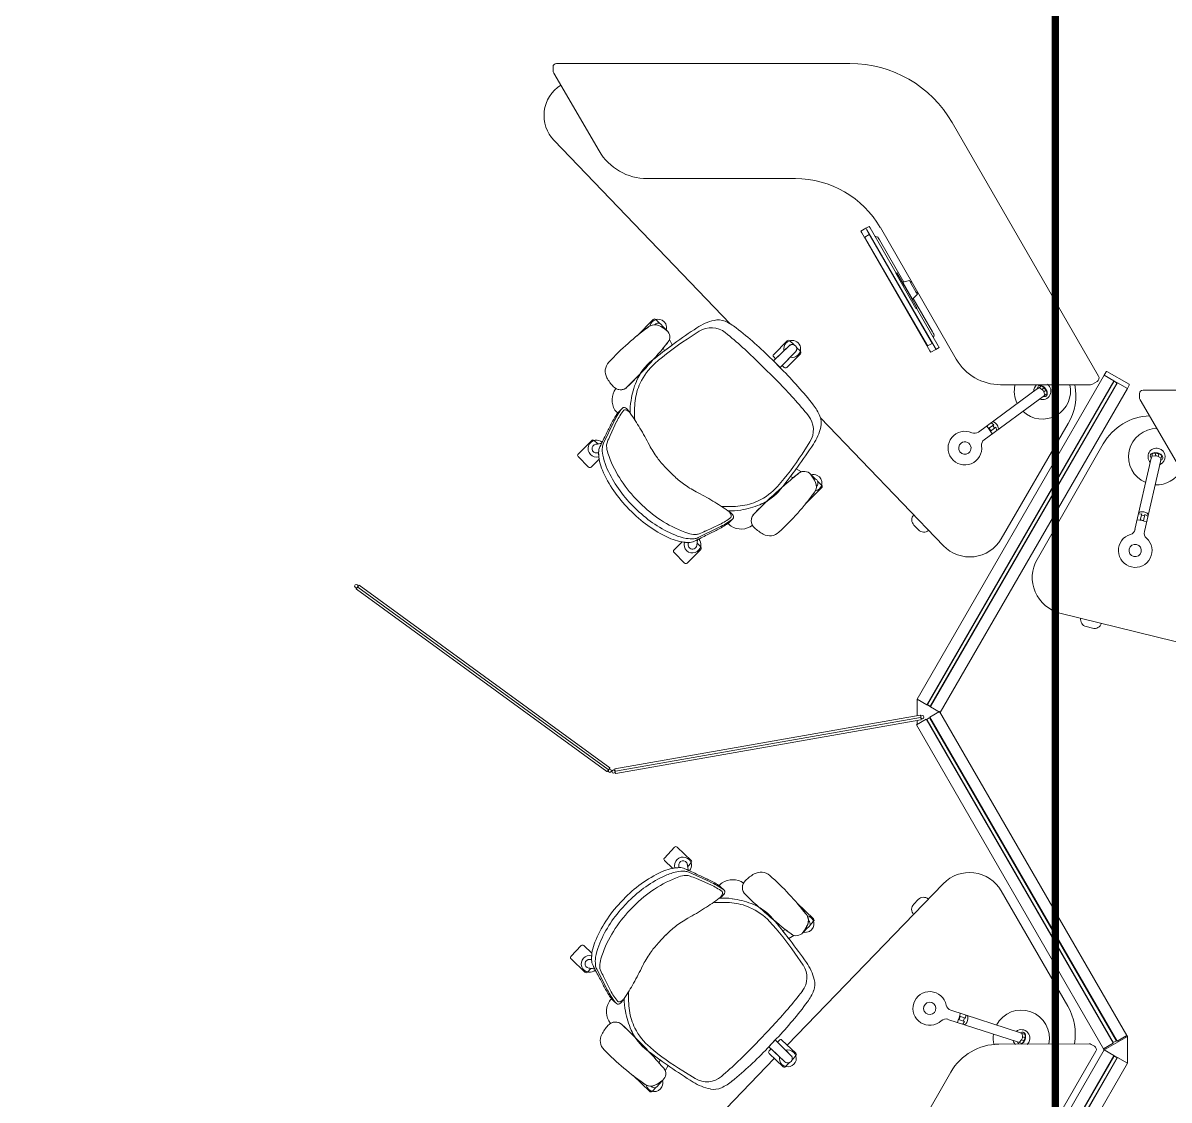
# Model space of a CAD drawing. Header units: millimetres. Extents: x -81374 to 485233, y -39075 to 157313.
# Drawn here: x 26411 to 29678, y -33797 to -30725 of the extents above; entities that cross this region are included whole.
import ezdxf
from ezdxf.enums import TextEntityAlignment as Align

# ---------------------------------------------------------------- set-up
doc = ezdxf.new("R2010")
doc.units = ezdxf.units.MM
doc.layers.add('G-IMPT', color=8, linetype='Continuous', lineweight=5)
doc.layers.add('M-HVAC VRV PIPE', color=152, linetype='Continuous')
doc.styles.get("Standard").update_dxf_attribs({"font": 'arial.ttf'})

# ---------------------------------------------------------------- blocks, each defined once
blk = doc.blocks.new('floor plan 1')
at = {"layer": 'G-IMPT', "color": 8, "ltscale": 500}
for p, q in [((28611.3, -5383.9), (29144.7, -4460)), ((29172.4, -4476), (28639, -5399.9)), ((29172.4, -4476), (28639, -5399.9)), ((28641.6, -5398.1), (29172.2, -4479.2)), ((28641.6, -5398.1), (29172.2, -4479.2)), ((28649.7, -5406), (29183.1, -4482.2)), ((28649.7, -5406), (29183.1, -4482.2)), ((28649.9, -5402.9), (29180.4, -4483.9)), ((29180.4, -4484), (28649.9, -5402.9)), ((29210.7, -4498.1), (28677.3, -5422)), ((28701, -5418.6), (29118.7, -4694.3)), ((29618, -5397), (30249, -4743.8)), ((29325.5, -4992.8), (29114.4, -5358.8)), ((29934.7, -5336.6), (29948.3, -5322.2)), ((29948.3, -5322.2), (29945.8, -5328)), ((29954.8, -5315.4), (29965.8, -5303.8)), ((29973, -5303.6), (30020.6, -5348.8)), ((29878.2, -5361.9), (29843, -5340.4)), ((28611.3, -5460.1), (28611.3, -5383.9)), ((28639, -5399.9), (28611.3, -5383.9)), ((29574.7, -5385.6), (29585.5, -5374.2)), ((29602.9, -5402.5), (29587.5, -5388.3)), ((29587.5, -5388.3), (29633.6, -5430.7)), ((29627.1, -5424.8), (29587.5, -5388.3)), ((29627.1, -5424.8), (29587.5, -5388.3)), ((29592.6, -5374), (29632.5, -5411.8)), ((29920.8, -5377.4), (29928.6, -5362)), ((29946.8, -5385.5), (29943.3, -5393.3)), ((28611.3, -5460.1), (28677.3, -5422)), ((28677.3, -5422), (28611.3, -5460.1)), ((28639, -5399.9), (28649.7, -5406)), ((28639, -5399.9), (28649.7, -5406)), ((28642.2, -5400.3), (28641.6, -5398.1)), ((28642.2, -5400.3), (28641.6, -5398.1)), ((28647.7, -5403.5), (28642.2, -5400.3)), ((28642.2, -5400.3), (28647.7, -5403.5)), ((28649.9, -5402.9), (28647.7, -5403.5)), ((28649.9, -5402.9), (28647.7, -5403.5)), ((28677.3, -5422), (28649.7, -5406)), ((28677.3, -5422), (28679.1, -5425.1)), ((29556.2, -5405.1), (29566.9, -5393.7)), ((29596.2, -5450.1), (29556.3, -5412.3)), ((29570.3, -5406.4), (29585.3, -5421.1)), ((29615.1, -5450.2), (29570.3, -5406.4)), ((29570.3, -5406.4), (29608.8, -5444.1)), ((29608.8, -5444.1), (29570.3, -5406.4)), ((29632.6, -5419), (29627.1, -5424.8)), ((28613.1, -5463.2), (28640.8, -5447.2)), ((28640.8, -5447.2), (29174.2, -6371.1)), ((28640.8, -5447.2), (29174.2, -6371.1)), ((28643.4, -5449), (28644, -5446.8)), ((28643.4, -5449), (28644, -5446.8)), ((29174, -6367.9), (28643.4, -5449)), ((29174, -6367.9), (28643.4, -5449)), ((28644, -5446.8), (28649.5, -5443.7)), ((28644, -5446.8), (28649.5, -5443.7)), ((28649.5, -5443.7), (28651.7, -5444.3)), ((28649.5, -5443.7), (28651.7, -5444.3)), ((28651.4, -5441.1), (28679.1, -5425.1)), ((29184.8, -6365), (28651.4, -5441.1)), ((29184.8, -6365), (28651.4, -5441.1)), ((28651.7, -5444.3), (29182.2, -6363.2)), ((29182.2, -6363.2), (28651.7, -5444.3)), ((28674.9, -5427.5), (28673.1, -5424.4)), ((28679.1, -5425.1), (29212.5, -6349)), ((28714, -5437.8), (28704.7, -5432.5)), ((28977.7, -5438.3), (28720.4, -5439.5)), ((28905.8, -5448.1), (28911.1, -5440.4)), ((28913.3, -5450.6), (28905.8, -5448.1)), ((28911.1, -5440.4), (28924.8, -5444.9)), ((28919.3, -5443.1), (28913.3, -5450.6)), ((28924.8, -5444.7), (29123.1, -5509.1)), ((29136.2, -5895.8), (29580.8, -5435.5)), ((29608.8, -5444.1), (29603.3, -5449.9)), ((29611.2, -5454.3), (29637.4, -5426.6)), ((29633.6, -5430.7), (29615.1, -5450.2)), ((29622.1, -5490.8), (29674.5, -5435.6)), ((28613.1, -5463.2), (28611.3, -5460.1)), ((29146.5, -6387.1), (28613.1, -5463.2)), ((28617.3, -5460.8), (28615.5, -5457.7)), ((28903, -5456.7), (28902.7, -5466.1)), ((28902.7, -5466.1), (28916.5, -5470.6)), ((28910.5, -5459.1), (28903, -5456.7)), ((28910.9, -5468.7), (28910.5, -5459.1)), ((29114.8, -5535.3), (28916.2, -5470.8)), ((29072.3, -5512), (29072.2, -5521.1)), ((29072.3, -5512), (29089.8, -5517.7)), ((29075.1, -5503.2), (29080.5, -5495.5)), ((29092.6, -5508.8), (29075.1, -5503.2)), ((29076, -5513.2), (29078.8, -5504.4)), ((29088.3, -5517.2), (29091.2, -5508.4)), ((28781.1, -5546.7), (28971.1, -5875.6)), ((30078.9, -5564.7), (30067.7, -5554)), ((30067.7, -5554), (30078.9, -5564.7)), ((30084.9, -5591.4), (30104.8, -5631.2)), ((30124.1, -5652.1), (30093.1, -5592.4)), ((30129.8, -5653), (30127.9, -5649.5)), ((30140.4, -5654.2), (30150.3, -5643.7)), ((30157.5, -5643.5), (30197.3, -5681.3)), ((29559.2, -5698.1), (29535.9, -5664)), ((30134.6, -5662.2), (30129.8, -5653)), ((30143.2, -5679.7), (30138.7, -5679.1)), ((30146.4, -5654.9), (30140.4, -5654.2)), ((30161, -5719.5), (30137.7, -5697.4)), ((30197.5, -5688.4), (30168.2, -5719.3)), ((29561.9, -5748.4), (29576.8, -5739.8)), ((29926.7, -5749.6), (29948.8, -5726.3)), ((29948.8, -5726.3), (29926.7, -5749.6)), ((29505.6, -5788.6), (29516.7, -5777)), ((29523.1, -5770.1), (29536.8, -5755.8)), ((29523.1, -5770.1), (29528.9, -5767.4)), ((29593.9, -5761.5), (29586.3, -5765.3)), ((29553.5, -5841), (29505.8, -5795.8)), ((30018.4, -5832), (30035.9, -5813.5)), ((29207.4, -5850.5), (29220.2, -5837.2)), ((30033, -5845.8), (30050.4, -5827.4)), ((30056.6, -5842), (30047.9, -5851.2)), ((29760.9, -5877.2), (29772.2, -5887.9)), ((29772.2, -5887.9), (29760.9, -5877.2)), ((29799.1, -5892.6), (29839.9, -5910.3)), ((29861.8, -5928.5), (29800.6, -5900.7)), ((29854.8, -5955.1), (29864.7, -5944.6)), ((29859.4, -5932.5), (29863, -5934.1)), ((29863, -5934.1), (29872.4, -5938.5)), ((29865.8, -5950.6), (29864.7, -5944.7)), ((29890.3, -5946.1), (29889.5, -5941.7)), ((29907.7, -5939.7), (29931, -5961.8)), ((29894.7, -6000.1), (29854.9, -5962.3)), ((29931.2, -5969), (29901.9, -5999.9)), ((29199.7, -6363.1), (30069.7, -6209.7)), ((29199.7, -6363.1), (30069.7, -6209.7)), ((29200.9, -6369.8), (30070.9, -6216.4)), ((30072.1, -6223.2), (29202.1, -6376.6)), ((30072.1, -6223.2), (29202.1, -6376.6)), ((30070.6, -6210.3), (30071.5, -6215.5)), ((30070.6, -6210.3), (30071.5, -6215.5)), ((30071.8, -6217.1), (30072.7, -6222.3)), ((30071.8, -6217.1), (30072.7, -6222.3)), ((30086.8, -6225.6), (30089.9, -6221.3)), ((30086.8, -6225.6), (30089.9, -6221.3)), ((30801.2, -6746.7), (30087, -6226.6)), ((30801.2, -6746.7), (30087, -6226.6)), ((30090.9, -6220), (30094, -6215.7)), ((30090.9, -6220), (30094, -6215.7)), ((30805.2, -6741.1), (30091, -6221.1)), ((30095, -6215.5), (30809.2, -6735.6)), ((30095, -6215.5), (30809.2, -6735.6)), ((29174.2, -6371.1), (29146.5, -6387.1)), ((29172.3, -6368.1), (29173.6, -6367.3)), ((29173.6, -6367.3), (29172.3, -6368.1)), ((29176.1, -6368.5), (29174, -6367.9)), ((29176.1, -6368.5), (29174, -6367.9)), ((29181.6, -6365.4), (29176.1, -6368.5)), ((29176.1, -6368.5), (29181.6, -6365.4)), ((29182.2, -6363.2), (29181.6, -6365.4)), ((29182.2, -6363.2), (29181.6, -6365.4)), ((29181.9, -6362.6), (29183.1, -6361.9)), ((29183.1, -6361.9), (29181.9, -6362.6)), ((29212.5, -6349), (29184.8, -6365)), ((29200, -6369.2), (29199.1, -6364)), ((29199.1, -6364), (29200, -6369.2)), ((29201.2, -6376), (29200.3, -6370.8)), ((29200.3, -6370.8), (29201.2, -6376)), ((29210.7, -6350), (29210.7, -6361.1)), ((28611.3, -7307.9), (29144.7, -6384)), ((29172.4, -6400), (28639, -7323.8)), ((29172.4, -6400), (28639, -7323.8)), ((28641.6, -7322.1), (29172.2, -6403.1)), ((29172.2, -6403.1), (28641.6, -7322.1)), ((29144.7, -6384), (29172.4, -6400)), ((29172.2, -6403.1), (29174.3, -6402.6)), ((29172.2, -6403.1), (29174.3, -6402.6)), ((29172.4, -6400), (29183, -6406.1)), ((29183, -6406.1), (29172.4, -6400)), ((29174.3, -6402.6), (29179.8, -6405.7)), ((29179.8, -6405.7), (29174.3, -6402.6)), ((29210.7, -6375.1), (29210.7, -6422.1)), ((28649.6, -7330), (29183, -6406.1)), ((28649.6, -7330), (29183, -6406.1)), ((29180.4, -6407.9), (28649.9, -7326.8)), ((29180.4, -6407.9), (28649.9, -7326.8)), ((29210.7, -6422.1), (28677.3, -7346)), ((29179.8, -6405.7), (29180.4, -6407.9)), ((29179.8, -6405.7), (29180.4, -6407.9)), ((29183, -6406.1), (29210.7, -6422.1)), ((28803.5, -6667.6), (28083.5, -6490)), ((28728.5, -6628.7), (28710.5, -6624.3)), ((30805.4, -6742.2), (30802.2, -6746.5)), ((30802.2, -6746.5), (30805.4, -6742.2)), ((30809.4, -6736.6), (30806.3, -6740.9)), ((30806.3, -6740.9), (30809.4, -6736.6)), ((28679.9, -7150), (28868.8, -6820.5)), ((29827.6, -6849), (29866.3, -6810.2)), ((29873.5, -6810.2), (29903.6, -6840.3)), ((29135.8, -6859.4), (29486.5, -7224.5)), ((29837.8, -6866.4), (29827.6, -6856.2)), ((29838.7, -6860.4), (29837.8, -6866.4)), ((29903.6, -6847.5), (29880.9, -6870.3)), ((28779.8, -7207.6), (28970.6, -6879.3)), ((29835.3, -6882.7), (29774.8, -6912.1)), ((29836.3, -6877), (29832.8, -6878.7)), ((29845.6, -6872.4), (29836.3, -6877)), ((29863.4, -6864.3), (29862.7, -6868.7)), ((28516.3, -7103.1), (28562.7, -6899.8)), ((28589.6, -6905.7), (28543.1, -7109.3)), ((29206.9, -6904.9), (29219.7, -6918.3)), ((29746.8, -6925.5), (29735.8, -6936.5)), ((29735.8, -6936.5), (29746.8, -6925.5)), ((29773.6, -6920.2), (29813.8, -6901.4)), ((28561.1, -6948.1), (28552.9, -6943.4)), ((28565.2, -6930.1), (28561.1, -6948.1)), ((28571, -6946.4), (28561.9, -6944.3)), ((28573.9, -6933.7), (28564.8, -6931.6)), ((28570.2, -6950.1), (28574.3, -6932.2)), ((28570.2, -6950.1), (28579.2, -6949.4)), ((30023.3, -6955.1), (30032.3, -6964.1)), ((29482.9, -7024.6), (29529.4, -6978.2)), ((30012.3, -6993), (29994.4, -6975.1)), ((30026.5, -6978.8), (30008.6, -6960.9)), ((28445.4, -7053.7), (28575.1, -7275.9)), ((29494.2, -7043.1), (29482.9, -7031.8)), ((29514.9, -7063.8), (29500.9, -7049.8)), ((29500.9, -7049.8), (29506.7, -7052.4)), ((29564.2, -7053), (29571.9, -7056.6)), ((29555.3, -7078.7), (29540.2, -7070.5)), ((29927.6, -7082.5), (29904.9, -7059.8)), ((29904.9, -7059.8), (29927.6, -7082.5)), ((30117.1, -7106.5), (30139.9, -7083.8)), ((30147, -7083.8), (30177.1, -7113.8)), ((28513.3, -7117.1), (28516.5, -7103)), ((28521.5, -7121.7), (28513.3, -7117.1)), ((28515.2, -7108.7), (28523.2, -7114)), ((28523.2, -7114), (28521.5, -7121.7)), ((28532, -7116), (28530.3, -7123.7)), ((28541.5, -7114.7), (28532, -7116)), ((28539.6, -7123.1), (28542.8, -7109)), ((29538.8, -7120.9), (29516.4, -7155.6)), ((30177.1, -7121), (30138.4, -7159.8)), ((28530.3, -7123.7), (28539.6, -7123.1)), ((30104.7, -7152.1), (30075.3, -7212.6)), ((30108.6, -7154.6), (30110.4, -7151)), ((30110.4, -7151), (30115, -7141.7)), ((30123.1, -7124), (30118.7, -7124.7)), ((30131.2, -7159.8), (30120.9, -7149.6)), ((30127, -7148.7), (30121, -7149.6)), ((28851.3, -7285.2), (29019.2, -7161.7)), ((29035.7, -7183.6), (28867.5, -7307.4)), ((28986.5, -7197.1), (28983.3, -7188.2)), ((29001.3, -7186.2), (28986.5, -7197.1)), ((29005.6, -7194.6), (29000.1, -7187.1)), ((30067.2, -7213.8), (30086, -7173.5)), ((28995.1, -7202.3), (28989.6, -7194.8)), ((28992, -7204.6), (29006.8, -7193.7)), ((28992, -7204.6), (28999.3, -7210)), ((30050.9, -7251.6), (30061.8, -7240.6)), ((30061.8, -7240.6), (30050.9, -7251.6)), ((28576.8, -7282.3), (28576.8, -7293.1)), ((28839.8, -7293.8), (28851.5, -7285.2)), ((28566.6, -7303.2), (27730.5, -7303.1)), ((28605.9, -7317.3), (28611.3, -7307.9)), ((28639, -7323.8), (28611.3, -7307.9)), ((28716.8, -7318.5), (28972.6, -7318.5)), ((28843, -7302.6), (28839.8, -7293.8)), ((28849.3, -7298), (28843, -7302.6)), ((28846.7, -7288.7), (28849.3, -7298)), ((28854.7, -7305.2), (28848.3, -7309.9)), ((28848.3, -7309.9), (28855.8, -7315.6)), ((28862.7, -7310.5), (28854.7, -7305.2)), ((28855.8, -7315.6), (28867.5, -7307)), ((28669.4, -7356.1), (28606.5, -7319.8)), ((28649.6, -7330), (28639, -7323.8)), ((28639, -7323.8), (28649.6, -7330)), ((28642.2, -7324.2), (28641.6, -7322.1)), ((28642.2, -7324.2), (28641.6, -7322.1)), ((28647.7, -7327.4), (28642.2, -7324.2)), ((28647.7, -7327.4), (28642.2, -7324.2)), ((28649.9, -7326.8), (28647.7, -7327.4)), ((28649.9, -7326.8), (28647.7, -7327.4)), ((28677.3, -7346), (28649.6, -7330)), ((28677.3, -7346), (28671.9, -7355.4)), ((28677.6, -7345.4), (28677.3, -7346)), ((29110.8, -8066.2), (28693.4, -7343.2)), ((28697.6, -7327.6), (28710.4, -7320.2)), ((29661, -7380.3), (29607.1, -7326.4)), ((29543.4, -7406.7), (29582.2, -7367.9)), ((29557.5, -7412.2), (29601.2, -7367.2)), ((29595.1, -7373.5), (29557.5, -7412.2)), ((29595.1, -7373.5), (29557.5, -7412.2)), ((29589.4, -7367.9), (29595.1, -7373.5)), ((29624.1, -7390.2), (29597.2, -7363.3)), ((29601.2, -7367.2), (29620.1, -7386.2)), ((29099, -7391.6), (29315.5, -7766.5)), ((29171.4, -7411), (29157, -7419.3)), ((29368.5, -7751.8), (29174.1, -7415.3)), ((29554.5, -7424.9), (29543.4, -7413.9)), ((29572.2, -7397.1), (29557.5, -7412.2)), ((29620.1, -7386.2), (29575.2, -7429.8)), ((29575.2, -7429.8), (29613.9, -7392.3)), ((29613.9, -7392.3), (29575.2, -7429.8)), ((29575.2, -7429.8), (29590.3, -7415.2)), ((29619.5, -7405.1), (29580.7, -7443.9)), ((29613.9, -7392.3), (29619.5, -7397.9)), ((29930.8, -7415.5), (29934.4, -7423.2)), ((29157, -7419.3), (29148, -7424.5)), ((29148, -7424.5), (29157, -7419.3)), ((29212.7, -7537.1), (29150.3, -7429)), ((29159.3, -7423.8), (29353.6, -7760.4)), ((29167.6, -7438.2), (29168, -7436.4)), ((29180.7, -7429.1), (29168, -7436.4)), ((29168.1, -7436.4), (29180.6, -7429.1)), ((29169.5, -7439.4), (29344.9, -7743.2)), ((29344.4, -7742.3), (29170.4, -7440.9)), ((29357.4, -7734.8), (29183.4, -7433.4)), ((29183.4, -7433.4), (29357.4, -7734.8)), ((29573.5, -7443.9), (29562.4, -7432.9)), ((29866.5, -7448.6), (29831.8, -7471)), ((29916.9, -7447.2), (29908.6, -7432)), ((29162.2, -7460.2), (29164, -7452.7)), ((29221.8, -7564.5), (29166.8, -7469.1)), ((29937.6, -7486.5), (29923.6, -7472.5)), ((29937.6, -7486.5), (29935, -7480.7)), ((30009.2, -7458), (29962.7, -7504.5)), ((29743.7, -7492.1), (30245.6, -8014.4)), ((29955.6, -7504.5), (29944.2, -7493.1)), ((29211.2, -7537.9), (29213.9, -7536.3)), ((29229.6, -7569.8), (29211.2, -7537.9)), ((29213.9, -7536.3), (29271.6, -7636.2)), ((29210, -7576.5), (29223.5, -7562.8)), ((29213.9, -7583.3), (29210, -7576.5)), ((29223.5, -7562.8), (29228.1, -7570.7)), ((29228.1, -7570.7), (29229.6, -7569.8)), ((29228.1, -7570.7), (29246.3, -7602.3)), ((29229.6, -7569.8), (29247.9, -7601.4)), ((29213.9, -7583.3), (29228.4, -7608.3)), ((29232.6, -7615.7), (29228.4, -7608.3)), ((29251.2, -7610.8), (29232.6, -7615.7)), ((29247.9, -7601.4), (29246.3, -7602.3)), ((29246.3, -7602.3), (29251.2, -7610.8)), ((29268.9, -7637.8), (29247.9, -7601.4)), ((29318.1, -7731.2), (29248.9, -7611.4)), ((29271.6, -7636.2), (29268.9, -7637.8)), ((29344.6, -7765.6), (29270.3, -7636.9)), ((29323.6, -7739.7), (29330.9, -7741.8)), ((29347.1, -7746.6), (29359.8, -7739.2)), ((29359.7, -7739.3), (29347.1, -7746.5)), ((29345.3, -7746), (29347.1, -7746.6)), ((29347.4, -7769.8), (29356.4, -7764.7)), ((29356.4, -7764.7), (29347.4, -7769.8)), ((29356.4, -7764.7), (29370.8, -7756.4)), ((29557.4, -7906.2), (29980, -7906.3)), ((30117.1, -7985), (30246.7, -8207.3)), ((30248.5, -8213.7), (30248.5, -8224.4)), ((30238.3, -8234.6), (29402.2, -8234.5))]:
    blk.add_line(p, q, dxfattribs=at)
for centre in [(30076.2, -6215.5), (30086.6, -6217.9), (29195.6, -6370.8), (30809.6, -6744.3)]:
    blk.add_circle(centre, 4.57, dxfattribs=at)
for centre, radius, start, end in [((30901.2, -15868.2), 12777.8, 49.90697, 259.60318), ((29826.8, -5441.9), 140.5, 114.4833, 129.4725), ((29789.6, -5360.2), 50.8, 78.1965, 114.4833), ((29769, -5458.8), 151.5, 58.0469, 78.1965), ((30001.8, -5412.8), 101.6, 115.4963, 131.3434), ((29959.7, -5327.3), 24.1, 154.496, 198.063), ((30001.8, -5412.8), 101.6, 115.4963, 130.5629), ((30001.8, -5412.8), 101.6, 115.4963, 129.7687), ((29959.7, -5327.3), 24.1, 13.5699, 154.496), ((29959.9, -5326.7), 12.5, 114.3813, 158.6107), ((29959.9, -5326.7), 12.5, 114.3813, 158.6107), ((29959.9, -5326.7), 12.5, 41.7425, 114.3813), ((29970.1, -5346.4), 27.9, 62.2343, 115.4963), ((29970.1, -5346.4), 27.9, 55.2568, 115.4963), ((29970.1, -5346.4), 27.9, 55.2568, 115.4963), ((29969.5, -5307.3), 5.08, 46.496, 136.496), ((29521.2, -5993.5), 815.5, 52.2379, 55.2568), ((29521.2, -5993.5), 815.5, 44.4946, 55.2568), ((30447, -6195), 1116.2, 129.4725, 136.496), ((30562.8, -6278.6), 1224.6, 130.4215, 136.496), ((29809.9, -5394.6), 63.5, 58.6248, 130.4215), ((28928.1, -6806.9), 1740.3, 52.8207, 58.0469), ((29951.4, -5354), 24.1, 130.5629, 220.3927), ((28976.9, -5279.5), 158.8, 270.2881, 330.025), ((29579.3, -5397.7), 24.1, 46.496, 226.496), ((29578.9, -5397.3), 12.5, 46.496, 226.496), ((29578.9, -5397.3), 12.5, 46.496, 226.496), ((29578.9, -5397.3), 12.5, 46.496, 109.7833), ((29578.8, -5397.7), 12.8, 47.3437, 108.9356), ((29589.1, -5377.7), 5.08, 46.496, 136.496), ((29579.3, -5397.7), 24.1, 348.6023, 46.496), ((29477.9, -6018.3), 768.8, 49.9956, 58.6248), ((28928.1, -6806.9), 1740.3, 54.3157, 55.2246), ((29951.4, -5354), 24.1, 199.4951, 220.3927), ((31054.6, -4415.3), 1472.6, 220.3927, 221.2108), ((31054.6, -4415.3), 1472.6, 220.3927, 227.0945), ((28709.8, -5423.7), 10.2, 150.025, 240.025), ((29559.8, -5408.6), 5.08, 136.496, 226.496), ((29579.3, -5397.7), 24.1, 226.496, 284.3896), ((29578.9, -5397.3), 12.5, 163.2087, 226.496), ((29579.2, -5397.2), 12.8, 164.0564, 225.6483), ((29629, -5415.5), 5.08, 316.496, 46.496), ((29891, -5537.4), 147, 23.5932, 52.8207), ((30075.8, -5448.7), 38.1, 332.6508, 44.4946), ((28720.4, -5426.8), 12.7, 240.025, 270.2881), ((28918.6, -5467.3), 158.8, 169.8004, 210.0148), ((28913.6, -5455.4), 80.1, 168.1259, 332.0682), ((28913.6, -5455.4), 24.4, 131.8377, 307.5062), ((28913.6, -5455.4), 9.73, 134.4036, 189.5963), ((28923.2, -5458.5), 12.7, 141.2527, 182.7473), ((28913.6, -5455.4), 24.4, 16.0116, 48.2751), ((28913.6, -5455.4), 80.1, 351.8086, 13.782), ((30420.8, -6222.6), 1116.2, 136.496, 143.5194), ((29599.7, -5446.4), 5.08, 226.496, 316.496), ((29863.1, -5559.3), 169.6, 26.4229, 49.9956), ((31054.6, -4415.3), 1472.6, 225.0868, 227.0945), ((29891, -5537.4), 147, 23.5932, 32.5901), ((29867.2, -5557.3), 165.1, 8.1129, 26.4229), ((29791.6, -5580.8), 255.5, 10.936, 23.5932), ((29791.6, -5580.8), 255.5, 10.936, 23.5932), ((29993.8, -5406.3), 130.3, 318.9596, 332.6508), ((29246.8, -5563.7), 163.6, 157.2821, 166.7179), ((29128.9, -5491), 19.1, 252, 312.9552), ((29174.6, -5540.1), 48, 191.5027, 132.9552), ((30510.3, -6333.9), 1224.6, 136.496, 142.5705), ((30071.1, -5473.5), 27.9, 227.0945, 318.9596), ((30071.1, -5473.5), 27.9, 227.0945, 300.155), ((30041.8, -5531.1), 54.7, 329.4625, 37.6389), ((29108.9, -5553.4), 19.1, 11.5027, 72), ((29174.6, -5540.2), 17.6, 72, 252), ((29174.6, -5540.2), 17.6, 252, 72), ((29736.9, -5575.9), 296.7, 357.6766, 8.1129), ((29876.6, -5564.4), 168.9, 358.4984, 10.936), ((29876.6, -5564.4), 168.9, 358.4984, 10.936), ((30065.1, -5565.8), 13.7, 104.0034, 131.2339), ((30065.1, -5565.8), 13.7, 104.0034, 131.2339), ((30063.3, -5558.6), 6.35, 46.496, 104.0034), ((30063.3, -5558.6), 6.35, 46.496, 104.0034), ((29636.3, -5642.6), 140.5, 143.5194, 158.5087), ((30704.6, -6000.6), 788, 146.7754, 150.4701), ((30704.6, -6000.6), 788, 146.7754, 150.4701), ((30087.3, -5591.1), 47.4, 131.2339, 151.9107), ((30087.3, -5591.1), 47.4, 131.2339, 151.9107), ((30071.1, -5587.9), 31.9, 128.7264, 143.3317), ((29935.2, -5668.8), 168.6, 27.3402, 40.1408), ((29869, -5708.6), 252.4, 27.3954, 36.7625), ((30061.4, -5583.2), 25.4, 39.2283, 46.496), ((30061.4, -5583.2), 25.4, 36.0671, 46.496), ((30067.2, -5546.1), 25.2, 303.5294, 329.4625), ((29868.8, -5723.5), 263.8, 28.3485, 36.0671), ((29552.8, -5609.7), 50.8, 158.5087, 194.7955), ((29588.3, -5628.2), 63.5, 142.5705, 214.3672), ((30704.6, -6000.6), 788, 150.4701, 154.4881), ((30704.6, -6000.6), 788, 150.4701, 154.4881), ((29650.2, -5584), 151.5, 194.7955, 214.945), ((29734.3, -5815.8), 413.9, 23.7899, 26.496), ((30087.4, -5660.2), 28, 0.5973, 23.7899), ((30094.8, -5667.3), 33, 6.9384, 27.3954), ((30144.2, -5667.2), 24.1, 82.496, 132.5253), ((30144.2, -5667.2), 24.1, 255.9545, 82.496), ((30154, -5647.2), 5.08, 46.496, 136.496), ((30952.6, -4673.9), 1740.3, 214.945, 220.1712), ((29781.6, -5560.1), 234.7, 324.0639, 334.4881), ((29781.6, -5560.1), 234.7, 324.0639, 334.4881), ((29780.1, -5577.5), 348, 317.2984, 342.6349), ((30045.8, -5660.6), 69.6, 342.6349, 0.5973), ((30045.1, -5673.3), 83, 351.1736, 6.9384), ((30010, -5680.7), 128.8, 337.9151, 1.0768), ((30145.4, -5552.6), 101.6, 261.1421, 264.9926), ((30145.4, -5552.6), 101.6, 261.1421, 264.9926), ((30102.6, -5679), 36.1, 359.9092, 27.6869), ((30102.6, -5679), 36.1, 1.0768, 27.6869), ((30116.7, -5880.8), 227.8, 82.496, 84.9926), ((30116.7, -5880.8), 227.8, 82.496, 84.9926), ((30010, -5680.7), 128.8, 352.5868, 0.7487), ((30010, -5680.7), 128.8, 355.614, 0.7487), ((30172.9, -5453.8), 227.8, 261.3677, 262.496), ((30172.9, -5453.8), 227.8, 261.3664, 262.496), ((30172.9, -5453.8), 227.8, 261.3677, 262.496), ((30116.7, -5880.8), 227.8, 82.496, 84.0342), ((30144.8, -5667.3), 12.5, 262.496, 82.496), ((30144.8, -5667.3), 12.5, 262.496, 82.496), ((30144.8, -5667.3), 12.5, 262.496, 82.496), ((30144.8, -5667.3), 12.5, 262.496, 82.496), ((30193.8, -5684.9), 5.08, 316.496, 46.496), ((30193.8, -5264.1), 768.8, 214.3672, 222.9963), ((29787.8, -5573.5), 221.9, 316.496, 325.9334), ((29787.8, -5573.5), 221.9, 316.496, 325.9334), ((29974.9, -5662.4), 154, 338.5651, 351.1736), ((29555.1, -5771.6), 24.1, 52.5992, 142.4291), ((29555.1, -5771.6), 24.1, 52.5992, 73.4969), ((30952.6, -4673.9), 1740.3, 217.7673, 218.6763), ((29765.8, -5596.8), 221.9, 307.0586, 316.496), ((29765.8, -5596.8), 221.9, 307.0586, 316.496), ((29793.2, -5591.1), 349.3, 317.4365, 338.5651), ((29794.7, -5593.4), 361.1, 316.496, 337.9151), ((30164.5, -5715.8), 5.08, 226.496, 316.496), ((29528.8, -5781.2), 24.1, 118.496, 259.422), ((29528.3, -5781.5), 12.5, 158.6107, 231.2494), ((29528.3, -5781.5), 12.5, 114.3813, 158.6107), ((29528.3, -5781.5), 12.5, 114.3813, 158.6107), ((29528.8, -5781.2), 24.1, 74.9289, 118.496), ((29548.4, -5790.6), 27.9, 157.4957, 210.7577), ((29548.4, -5790.6), 27.9, 157.4957, 217.7352), ((29548.4, -5790.6), 27.9, 157.4957, 217.7352), ((29616.5, -5818.8), 101.6, 141.6486, 157.4957), ((29616.5, -5818.8), 101.6, 142.4291, 157.4957), ((29616.5, -5818.8), 101.6, 143.2232, 157.4957), ((28675.3, -6922.3), 1472.6, 51.7812, 52.5992), ((28675.3, -6922.3), 1472.6, 45.8975, 52.5992), ((29752, -5591.3), 234.7, 298.5039, 308.9281), ((29752, -5591.3), 234.7, 298.5039, 308.9281), ((29204.9, -5822.4), 21.4, 315.9899, 41.7021), ((29509.3, -5792.1), 5.08, 136.496, 226.496), ((30171.2, -5308.6), 815.5, 217.7352, 220.7541), ((30171.2, -5308.6), 815.5, 217.7352, 228.4974), ((29735, -5701.7), 147, 220.1712, 249.3987), ((29755.5, -5672.7), 169.6, 222.9963, 246.569), ((30240.1, -6490.1), 788, 118.5039, 122.5219), ((30240.1, -6490.1), 788, 118.5039, 122.5219), ((29735, -5701.7), 147, 240.4019, 249.3987), ((28675.3, -6922.3), 1472.6, 45.8975, 47.9052), ((29773.2, -5600.1), 255.5, 249.3987, 262.056), ((29773.2, -5600.1), 255.5, 249.3987, 262.056), ((29753.7, -5676.9), 165.1, 246.569, 264.8791), ((29765.5, -5545.8), 296.7, 264.8791, 275.3154), ((30240.1, -6490.1), 788, 122.5219, 126.2165), ((30240.1, -6490.1), 788, 122.5219, 126.2165), ((29769.3, -5588.9), 348, 290.3571, 315.6935), ((29783.6, -5601.2), 349.3, 294.4268, 315.5555), ((29061.3, -5823.5), 104.1, 210.0148, 315.9899), ((29192, -5835.7), 21.4, 230.2777, 315.9899), ((29680.7, -5884.8), 27.9, 332.8369, 45.8975), ((29680.7, -5884.8), 27.9, 314.0324, 45.8975), ((29761.3, -5685.9), 168.9, 262.056, 274.4935), ((29761.3, -5685.9), 168.9, 262.056, 274.4935), ((29765.3, -5872.6), 6.35, 168.9886, 226.496), ((29765.3, -5872.6), 6.35, 168.9886, 226.496), ((29772.5, -5874), 13.7, 141.758, 168.9886), ((29772.5, -5874), 13.7, 141.758, 168.9886), ((29799, -5894.9), 47.4, 121.0813, 141.758), ((29799, -5894.9), 47.4, 121.0813, 141.758), ((29904.9, -5670.8), 252.4, 236.2294, 245.5966), ((29868.6, -5739), 168.6, 232.8511, 245.6517), ((29794.9, -5878.9), 31.9, 129.6603, 144.2655), ((29786, -5602.6), 361.1, 295.0768, 316.496), ((29609.5, -5811.2), 130.3, 300.3412, 314.0324), ((29736.6, -5852.6), 54.7, 235.3531, 303.5294), ((29752.9, -5877.2), 25.2, 303.5294, 329.4625), ((29789.7, -5869.5), 25.4, 226.496, 233.7637), ((29789.7, -5869.5), 25.4, 226.496, 236.9248), ((29919.7, -5669.8), 263.8, 236.9248, 244.6435), ((30004.9, -5530.7), 413.9, 246.496, 249.202), ((29656.1, -5890.8), 38.1, 228.4974, 300.3412), ((29877.9, -5947.8), 24.1, 140.4667, 190.496), ((29877.9, -5947.8), 24.1, 190.496, 17.0374), ((29867.9, -5891.4), 28, 249.202, 272.3947), ((29875.4, -5898.4), 33, 245.5966, 266.0536), ((29763.6, -5955), 101.6, 7.9994, 11.8499), ((29763.6, -5955), 101.6, 7.9994, 11.8499), ((30089.8, -5909.2), 227.8, 187.9994, 190.496), ((30089.8, -5909.2), 227.8, 187.9994, 190.496), ((30089.8, -5909.2), 227.8, 188.9577, 190.496), ((29878, -5948.4), 12.5, 190.496, 10.496), ((29878, -5948.4), 12.5, 190.496, 10.496), ((29878, -5948.4), 12.5, 190.496, 10.496), ((29878, -5948.4), 12.5, 190.496, 10.496), ((29866.2, -5849.9), 69.6, 272.3947, 290.3571), ((29887.5, -5905.6), 36.1, 245.3051, 273.0827), ((29887.5, -5905.6), 36.1, 245.3051, 271.9151), ((29878.9, -5848.5), 83, 266.0536, 281.8184), ((29884.4, -5813), 128.8, 271.9151, 295.0768), ((29884.4, -5813), 128.8, 272.2433, 280.4052), ((29884.4, -5813), 128.8, 272.2433, 277.3779), ((29666.3, -5987.6), 227.8, 10.496, 11.6242), ((29666.3, -5987.6), 227.8, 10.496, 11.6256), ((29666.3, -5987.6), 227.8, 10.496, 11.6242), ((29864.3, -5779), 154, 281.8184, 294.4268), ((29858.4, -5958.6), 5.08, 136.496, 226.496), ((29927.5, -5965.5), 5.08, 316.496, 46.496), ((29898.2, -5996.4), 5.08, 226.496, 316.496), ((30069.9, -6210.4), 0.755, 10, 100), ((30069.9, -6210.4), 0.755, 10, 100), ((30070.8, -6215.6), 0.79, 280, 10), ((30070.8, -6215.6), 0.79, 280, 10), ((30071, -6217.2), 0.79, 10, 100), ((30071, -6217.2), 0.79, 10, 100), ((30072, -6222.4), 0.762, 280, 10), ((30072, -6222.4), 0.762, 280, 10), ((30087.4, -6226), 0.755, 143.94, 233.94), ((30087.4, -6226), 0.755, 143.94, 233.94), ((30090.6, -6221.7), 0.79, 53.94, 143.94), ((30090.6, -6221.7), 0.79, 53.94, 143.94), ((30091.5, -6220.4), 0.79, 143.94, 233.94), ((30091.5, -6220.4), 0.79, 143.94, 233.94), ((30094.6, -6216.1), 0.762, 53.94, 143.94), ((30094.6, -6216.1), 0.762, 53.94, 143.94), ((29199.8, -6363.8), 0.762, 100, 190), ((29199.8, -6363.8), 0.762, 100, 190), ((29200.8, -6369), 0.802, 190, 280), ((29200.8, -6369), 0.802, 190, 280), ((29201.1, -6370.6), 0.802, 100, 190), ((29201.1, -6370.6), 0.802, 100, 190), ((29201.9, -6375.8), 0.762, 190, 280), ((29201.9, -6375.8), 0.762, 190, 280), ((28705.4, -6645), 21.4, 76.1407, 161.853), ((28723.4, -6649.5), 21.4, 350.4285, 76.1407), ((28778.5, -6768.7), 104.1, 330.1657, 76.1407), ((30801.6, -6746), 0.762, 233.94, 323.94), ((30801.6, -6746), 0.762, 233.94, 323.94), ((30805.7, -6740.4), 0.802, 233.94, 323.94), ((30805.7, -6740.4), 0.802, 233.94, 323.94), ((30804.7, -6741.7), 0.802, 323.94, 53.94), ((30804.7, -6741.7), 0.802, 323.94, 53.94), ((30808.8, -6736.2), 0.762, 323.94, 53.94), ((30808.8, -6736.2), 0.762, 323.94, 53.94), ((28588.9, -6845.7), 48, 286.6536, 228.1061), ((28589, -6845.7), 17.6, 347.1509, 167.1509), ((29060.7, -6931.6), 104.1, 43.8593, 149.8343), ((29869.9, -6813.8), 5.08, 45, 135), ((28589, -6845.7), 17.6, 167.1509, 347.1509), ((29831.2, -6852.6), 5.08, 135, 225), ((29850.9, -6862.9), 24.1, 171, 221.0293), ((29850.9, -6862.9), 24.1, 344.4586, 171), ((30063.7, -6896), 227.8, 171, 173.4966), ((30063.7, -6896), 227.8, 171, 173.4966), ((30063.7, -6896), 227.8, 171, 172.5383), ((29851, -6862.3), 12.5, 351, 171), ((29851, -6862.3), 12.5, 351, 171), ((29851, -6862.3), 12.5, 351, 171), ((29851, -6862.3), 12.5, 351, 171), ((29900, -6843.9), 5.08, 315, 45), ((28544.1, -6895.6), 19.1, 347.1509, 48.1061), ((28608.1, -6909.9), 19.1, 106.6536, 167.1509), ((29630.7, -6925.7), 38.1, 61.1548, 132.9986), ((29586.2, -7006.5), 130.3, 47.4636, 61.1548), ((29988.8, -7276.6), 413.9, 112.2939, 115), ((29842.4, -6919.5), 28, 89.1013, 112.2939), ((29849.7, -6912.3), 33, 95.4424, 115.8994), ((29736.4, -6858.7), 101.6, 349.6461, 353.4966), ((29736.4, -6858.7), 101.6, 349.6461, 353.4966), ((29841.7, -6961.1), 69.6, 71.1389, 89.1013), ((29861.6, -6904.9), 36.1, 88.4132, 116.1909), ((29861.6, -6904.9), 36.1, 89.5808, 116.1909), ((29854.5, -6962.2), 83, 79.6776, 95.4424), ((29860.9, -6997.5), 128.8, 66.4192, 89.5808), ((29638.4, -6828.7), 227.8, 349.8718, 351), ((29638.4, -6828.7), 227.8, 349.8704, 351), ((29638.4, -6828.7), 227.8, 349.8718, 351), ((29860.9, -6997.5), 128.8, 84.1181, 89.2527), ((29860.9, -6997.5), 128.8, 81.0908, 89.2527), ((29841.7, -7032), 154, 67.0691, 79.6776), ((29765.6, -7211.9), 349.3, 45.9405, 67.0691), ((29768, -7210.4), 361.1, 45, 66.4192), ((29191.5, -6919.7), 21.4, 43.8593, 129.5715), ((29204.3, -6933.1), 21.4, 318.1471, 43.8593), ((30160.8, -7494.2), 815.5, 132.9986, 143.7608), ((29655.4, -6931), 27.9, 315.5985, 47.4636), ((29655.4, -6931), 27.9, 315.5985, 28.659), ((29712.2, -6961.8), 54.7, 57.9665, 126.1429), ((29885.1, -7139.1), 252.4, 115.8994, 125.2665), ((29727.8, -6936.8), 25.2, 32.0335, 57.9665), ((29847, -7071.9), 168.6, 115.8443, 128.6449), ((29764.7, -6943.5), 25.4, 124.5711, 135), ((29764.7, -6943.5), 25.4, 127.7323, 135), ((29900, -7139.8), 263.8, 116.8525, 124.5711), ((29751.7, -7224.6), 348, 45.8024, 71.1389), ((28605.9, -6771.7), 163.6, 252.433, 261.8688), ((28623.2, -5920.2), 1472.6, 308.8967, 315.5985), ((28623.2, -5920.2), 1472.6, 313.5908, 315.5985), ((29741.1, -7127.7), 168.9, 87.0024, 99.44), ((29741.1, -7127.7), 168.9, 87.0024, 99.44), ((29740.3, -6941), 6.35, 135, 192.5074), ((29740.3, -6941), 6.35, 135, 192.5074), ((29747.4, -6939.4), 13.7, 192.5074, 219.738), ((29747.4, -6939.4), 13.7, 192.5074, 219.738), ((29773.4, -6917.8), 47.4, 219.738, 240.4147), ((29773.4, -6917.8), 47.4, 219.738, 240.4147), ((29769.7, -6934), 31.9, 217.2305, 231.8357), ((30198.8, -6311.4), 788, 235.2794, 238.9741), ((30198.8, -6311.4), 788, 235.2794, 238.9741), ((30160.8, -7494.2), 815.5, 140.7419, 143.7608), ((29714.5, -7112.6), 147, 112.0972, 141.3247), ((29735.7, -7141.1), 169.6, 114.9269, 138.4996), ((29714.5, -7112.6), 147, 112.0972, 121.0941), ((29755.3, -7213.2), 255.5, 99.44, 112.0972), ((29755.3, -7213.2), 255.5, 99.44, 112.0972), ((29733.8, -7137), 165.1, 96.6169, 114.9269), ((29749, -7267.7), 296.7, 86.1806, 96.6169), ((30198.8, -6311.4), 788, 238.9741, 242.9921), ((30198.8, -6311.4), 788, 238.9741, 242.9921), ((29775.5, -7221.7), 349.3, 22.9309, 44.0595), ((29777, -7219.4), 361.1, 23.5808, 45), ((29486.5, -7028.2), 5.08, 135, 225), ((29506.3, -7038.5), 24.1, 102.0739, 243), ((29525.6, -7028.7), 27.9, 143.7608, 204.0003), ((29525.6, -7028.7), 27.9, 143.7608, 204.0003), ((29525.6, -7028.7), 27.9, 150.7383, 204.0003), ((30958.5, -8108.3), 1740.3, 141.3247, 146.551), ((29734.4, -7222.6), 234.7, 52.5679, 62.9921), ((29734.4, -7222.6), 234.7, 52.5679, 62.9921), ((29762.8, -7235.6), 348, 18.8611, 44.1976), ((28528, -7113.3), 80.1, 86.9595, 151.5536), ((28528, -7113.3), 80.1, 269.0097, 67.2191), ((29505.7, -7038.3), 12.5, 130.2465, 202.8853), ((29505.7, -7038.3), 12.5, 202.8853, 247.1147), ((29505.7, -7038.3), 12.5, 202.8853, 247.1147), ((29592.9, -6998.7), 101.6, 204.0003, 218.2727), ((29592.9, -6998.7), 101.6, 204.0003, 219.8474), ((29592.9, -6998.7), 101.6, 204.0003, 219.0669), ((30184.5, -7538.1), 768.8, 138.4996, 147.1288), ((28623.2, -5920.2), 1472.6, 308.8967, 309.7148), ((30958.5, -8108.3), 1740.3, 142.8197, 143.7287), ((29748, -7216.7), 221.9, 45, 54.4374), ((29748, -7216.7), 221.9, 45, 54.4374), ((29074.5, -7137.8), 48, 245.8335, 187.286), ((29506.3, -7038.5), 24.1, 243, 286.567), ((29532.8, -7047.5), 24.1, 219.0669, 308.8967), ((29532.8, -7047.5), 24.1, 287.9991, 308.8967), ((29770.6, -7239.4), 221.9, 35.5626, 45), ((29770.6, -7239.4), 221.9, 35.5626, 45), ((29955.3, -7145.6), 154, 10.3224, 22.9309), ((29989.9, -7126.4), 128.8, 0.4192, 23.5808), ((30143.5, -7087.3), 5.08, 45, 135), ((28528, -7113.3), 24.4, 111.1625, 42.6571), ((28528, -7113.3), 9.73, 229.5545, 284.7472), ((28530.3, -7103.4), 12.7, 236.4036, 277.8982), ((29074.5, -7137.9), 17.6, 306.3308, 126.3308), ((29764.8, -7253), 234.7, 27.0079, 37.4321), ((29764.8, -7253), 234.7, 27.0079, 37.4321), ((30025.2, -7132.9), 83, 354.5576, 10.3224), ((29989.9, -7126.4), 128.8, 0.7473, 8.9092), ((30124.4, -7136.4), 24.1, 279, 105.5414), ((29989.9, -7126.4), 128.8, 0.7473, 5.8819), ((30173.5, -7117.4), 5.08, 315, 45), ((28542.2, -7071), 158.8, 272.031, 330.1657), ((29007.9, -7146.3), 19.1, 306.3308, 7.286), ((29074.5, -7137.9), 17.6, 126.3308, 306.3308), ((29632.7, -7232.6), 151.5, 146.551, 166.7005), ((29569.7, -7190), 63.5, 147.1288, 218.9255), ((30676, -6788.6), 788, 207.0079, 211.0259), ((30676, -6788.6), 788, 207.0079, 211.0259), ((29710.8, -6998.6), 413.9, 335, 337.706), ((30026.3, -7145.6), 69.6, 0.8987, 18.8611), ((30067.8, -7145), 28, 337.706, 0.8987), ((30075, -7137.7), 33, 334.1006, 354.5576), ((30124.4, -7136.4), 24.1, 228.9707, 279), ((30128.7, -7251), 101.6, 96.5034, 100.3539), ((30128.7, -7251), 101.6, 96.5034, 100.3539), ((30082.5, -7125.8), 36.1, 333.8091, 1.5868), ((30082.5, -7125.8), 36.1, 333.8091, 0.4192), ((30091.3, -6923.7), 227.8, 276.5034, 279), ((30091.3, -6923.7), 227.8, 276.5034, 279), ((30158.7, -7349), 227.8, 99, 100.1296), ((30158.7, -7349), 227.8, 99, 100.1282), ((30158.7, -7349), 227.8, 99, 100.1282), ((30091.3, -6923.7), 227.8, 277.4617, 279), ((30125, -7136.4), 12.5, 279, 99), ((30125, -7136.4), 12.5, 279, 99), ((30125, -7136.4), 12.5, 279, 99), ((30125, -7136.4), 12.5, 279, 99), ((29135.7, -7092.9), 163.6, 211.6129, 221.0488), ((29047, -7199), 19.1, 65.8335, 126.3308), ((30134.8, -7156.2), 5.08, 225, 315), ((28917, -7287.4), 158.8, 149.8343, 191.3564), ((28853.5, -7300.5), 80.1, 46.1394, 193.0025), ((29534.8, -7209.4), 50.8, 166.7005, 202.9873), ((30676, -6788.6), 788, 211.0259, 214.7205), ((30676, -6788.6), 788, 211.0259, 214.7205), ((29719.6, -7238.4), 296.7, 353.3831, 3.8194), ((29915.4, -7140.3), 168.6, 321.3551, 334.1557), ((29848.3, -7102.3), 252.4, 324.7335, 334.1006), ((29847.6, -7087.4), 263.8, 325.4289, 333.1475), ((29617.3, -7174.4), 140.5, 202.9873, 217.9765), ((30473, -6460.5), 1224.6, 218.9255, 225), ((29859.6, -7246.2), 168.9, 350.56, 2.9976), ((29859.6, -7246.2), 168.9, 350.56, 2.9976), ((30069.5, -7214), 47.4, 209.5853, 230.262), ((30069.5, -7214), 47.4, 209.5853, 230.262), ((30053.4, -7217.7), 31.9, 218.1643, 232.7695), ((30048, -7239.9), 13.7, 230.262, 257.4926), ((30048, -7239.9), 13.7, 230.262, 257.4926), ((30046.4, -7247.1), 6.35, 257.4926, 315), ((30046.4, -7247.1), 6.35, 257.4926, 315), ((30043.9, -7222.7), 25.4, 315, 325.4289), ((30043.9, -7222.7), 25.4, 315, 322.2677), ((30050.6, -7259.6), 25.2, 32.0335, 57.9665), ((30025.6, -7275.2), 54.7, 323.8571, 32.0335), ((28564.1, -7282.3), 12.7, 359.9949, 30.2581), ((28853.5, -7300.5), 24.4, 70.3425, 233.8696), ((28853.5, -7300.5), 80.1, 346.9217, 26.3991), ((30386.4, -6574), 1116.2, 217.9765, 225), ((29850.4, -7253.5), 165.1, 335.0731, 353.3831), ((29774.2, -7232), 255.5, 337.9027, 350.56), ((29774.2, -7232), 255.5, 337.9027, 350.56), ((28566.6, -7293.1), 10.2, 269.9949, 359.9949), ((28607.4, -7318.2), 1.78, 150, 240), ((28716.8, -7331.2), 12.7, 89.9949, 119.9949), ((28853.5, -7300.5), 9.73, 188.7345, 243.9272), ((28861.6, -7294.5), 12.7, 195.5835, 237.0781), ((28853.5, -7300.5), 24.4, 313.2546, 1.8371), ((28972.6, -7464.6), 146.1, 29.9949, 89.9949), ((31067.2, -8364.2), 1472.6, 134.4015, 141.1033), ((31067.2, -8364.2), 1472.6, 134.4015, 136.4092), ((30056.4, -7332), 27.9, 61.341, 134.4015), ((30056.4, -7332), 27.9, 42.5364, 134.4015), ((29980.9, -7401.2), 130.3, 28.8452, 42.5364), ((28703.3, -7337.5), 11.4, 119.9949, 209.9949), ((29846.3, -7251.6), 169.6, 311.5004, 335.0731), ((29874.7, -7272.9), 147, 308.6753, 337.9027), ((29874.7, -7272.9), 147, 328.9059, 337.9027), ((30061.7, -7356.7), 38.1, 317.0014, 28.8452), ((28670.3, -7354.5), 1.78, 240, 330), ((29585.8, -7371.4), 5.08, 45, 135), ((30526.9, -6514.4), 1224.6, 225, 231.0745), ((29449.2, -6802.9), 768.8, 302.8712, 311.5004), ((29493.2, -6826.6), 815.5, 306.2392, 317.0014), ((29547, -7410.3), 5.08, 135, 225), ((29566.8, -7420.6), 24.1, 135, 315), ((29566.8, -7420.6), 24.1, 77.1064, 135), ((29566.4, -7421), 12.5, 135, 315), ((29566.4, -7421), 12.5, 135, 315), ((29566.4, -7421), 12.5, 135, 198.2873), ((29566.7, -7421.1), 12.8, 135.8477, 197.4396), ((29566.8, -7420.6), 24.1, 315, 12.8936), ((29615.9, -7401.5), 5.08, 315, 45), ((30413.4, -6600.9), 1116.2, 225, 232.0235), ((28879, -6028.9), 1740.3, 303.449, 308.6753), ((28879, -6028.9), 1740.3, 306.2713, 307.1803), ((29566.4, -7421), 12.5, 251.7127, 315), ((29566.3, -7420.7), 12.8, 252.5604, 314.1523), ((29577.1, -7440.3), 5.08, 225, 315), ((29939.9, -7454.6), 24.1, 141.1033, 230.9331), ((29939.9, -7454.6), 24.1, 141.1033, 162.0009), ((31067.2, -8364.2), 1472.6, 140.2852, 141.1033), ((29813, -7370), 140.5, 232.0235, 247.0127), ((29797.4, -7417.7), 63.5, 231.0745, 302.8712), ((29754.8, -7354.6), 151.5, 283.2995, 303.449), ((29988.7, -7394.5), 101.6, 230.1526, 245.9997), ((29988.7, -7394.5), 101.6, 230.9331, 245.9997), ((29948.8, -7481.1), 24.1, 163.433, 207), ((29988.7, -7394.5), 101.6, 231.7273, 245.9997), ((29493.2, -6826.6), 815.5, 306.2392, 309.2581), ((29778, -7452.6), 50.8, 247.0127, 283.2995), ((29948.8, -7481.1), 24.1, 207, 347.9261), ((29949.1, -7481.6), 12.5, 202.8853, 247.1147), ((29949.1, -7481.6), 12.5, 202.8853, 247.1147), ((29949.1, -7481.6), 12.5, 247.1147, 319.7534), ((29958.7, -7461.8), 27.9, 245.9997, 306.2392), ((29958.7, -7461.8), 27.9, 245.9997, 306.2392), ((29958.7, -7461.8), 27.9, 245.9997, 299.2617), ((29959.2, -7500.9), 5.08, 225, 315), ((29210.6, -7585.2), 3.81, 30.0002, 120.0002), ((29225.1, -7610.2), 3.81, 300.0002, 30.0002), ((29557.5, -7626.8), 279.4, 209.9949, 269.9949), ((29980, -8065), 158.8, 30.2581, 89.9949), ((30171.4, -8085.7), 102.9, 302.3902, 43.8593), ((29402.2, -7898), 336.5, 209.9949, 269.9949), ((30238.3, -8224.4), 10.2, 269.9949, 359.9949), ((30235.8, -8213.7), 12.7, 359.9949, 30.2581)]:
    blk.add_arc(centre, radius, start, end, dxfattribs=at)
for centre, major_axis, ratio, start_param, end_param in [((29072.4, -5507.1), (-4.2, -13), 0.400548, 3.141593, 6.283185), ((29988.6, -5703), (74.2, 143.8), 0.166302, 6.227475, 6.61322), ((29905.6, -5790.5), (-139.8, -81.6), 0.166302, 5.953151, 6.338896), ((28565.3, -6950.5), (13.3, -3), 0.400548, 3.141593, 6.283185), ((29882.7, -7019.4), (-141.8, 77.9), 0.166302, 6.227475, 6.61322), ((28988.1, -7201.6), (8.1, -11), 0.400548, 3.141593, 6.283185), ((29968, -7104.7), (77.9, -141.8), 0.166302, 5.953151, 6.338896), ((29173.9, -7415.4), (2.54, -4.4), 0.052336, 1.570796, 2.879793), ((29150.5, -7428.9), (2.54, -4.4), 0.052336, 3.141593, 4.712389), ((29159.5, -7423.7), (2.54, -4.4), 0.052336, 3.141593, 4.712389), ((29169.6, -7439.3), (1.66, -2.87), 0.052336, 3.141593, 4.712389), ((29170.6, -7440.8), (2.54, -4.4), 0.052336, 3.141593, 3.665191), ((29183.1, -7433.5), (-2.54, 4.4), 0.052336, 4.712389, 6.283185), ((29182.3, -7431.9), (1.63, -2.83), 0.052336, 2.356194, 3.141593), ((29167.2, -7468.9), (5.02, -8.7), 0.052336, 3.141593, 4.712389), ((29318.6, -7731), (-5.04, 8.72), 0.052336, 1.570796, 3.141593), ((29344.6, -7742.1), (2.54, -4.4), 0.052336, 4.712389, 4.974188), ((29345.1, -7743.1), (1.98, -3.43), 0.052336, 4.712389, 6.283185), ((29357.1, -7734.9), (-2.54, 4.4), 0.052336, 3.141593, 4.712389), ((29358, -7736.3), (-1.71, 2.96), 0.052336, 3.141593, 3.926991), ((29344.9, -7765.4), (-2.54, 4.4), 0.052336, 1.570796, 3.141593), ((29353.8, -7760.3), (-2.54, 4.4), 0.052336, 1.570796, 3.141593), ((29368.2, -7752), (2.54, -4.4), 0.052336, 0.261799, 1.570796)]:
    blk.add_ellipse(centre, major_axis=major_axis, ratio=ratio, start_param=start_param, end_param=end_param, dxfattribs=at)
for points, knots in [([(28908, -5472.6), (28906.6, -5472.2), (28904.1, -5470.4), (28901.8, -5465.4), (28901.3, -5458.9), (28902.7, -5451.9), (28905.7, -5445.4), (28909.6, -5440.7), (28912.5, -5439), (28913.7, -5438.5)], [-1, -1, -1, -1, -0.875, -0.75, -0.625, -0.5, -0.375, -0.25, -0.1509532, -0.1509532, -0.1509532, -0.1509532]), ([(28921, -5439.1), (28921.6, -5439.5), (28923.1, -5440.9), (28924.3, -5443), (28924.8, -5444.7)], [-0.75, -0.75, -0.75, -0.75, -0.5, 0, 0, 0, 0])]:
    blk.add_open_spline(points, degree=3, knots=knots, dxfattribs=at)
for points in [[(28916.2, -5470.8), (28914.8, -5471.8), (28912, -5473.1), (28909.2, -5473), (28908, -5472.6)], [(30100.9, -5598.2), (30105.2, -5606.4), (30115.1, -5625.1), (30127.7, -5649), (30134.6, -5662.2)], [(29872.4, -5938.5), (29858.9, -5932.2), (29834.4, -5920.9), (29815.1, -5912), (29806.8, -5908.1)], [(29780.8, -6904.4), (29789.1, -6900.3), (29808.1, -6890.9), (29832.3, -6879), (29845.6, -6872.4)], [(28545.7, -7117.3), (28545.4, -7118.8), (28543.8, -7121.4), (28539, -7124.1), (28532.6, -7125.2), (28525.5, -7124.5), (28518.7, -7122), (28513.4, -7118.3), (28510.3, -7113.7), (28510, -7110.7), (28510.4, -7109.2)], [(28510.4, -7109.2), (28510.7, -7107.9), (28512, -7105.5), (28514.7, -7103.7), (28516.3, -7103.1)], [(28543.1, -7109.3), (28544.2, -7110.6), (28545.8, -7113.3), (28546, -7116), (28545.7, -7117.3)], [(30115, -7141.7), (30108.4, -7155.1), (30096.5, -7179.3), (30087, -7198.3), (30082.9, -7206.5)], [(28864.2, -7315.1), (28863, -7316), (28860.1, -7317), (28854.7, -7315.9), (28849.1, -7312.5), (28844.2, -7307.3), (28840.7, -7301.1), (28839.1, -7294.7), (28839.8, -7289.3), (28841.5, -7286.8), (28842.7, -7285.9)], [(28842.7, -7285.9), (28843.8, -7285.1), (28846.4, -7284.2), (28849.6, -7284.6), (28851.3, -7285.2)], [(28867.5, -7307.4), (28867.5, -7309.1), (28866.9, -7312.2), (28865.3, -7314.3), (28864.2, -7315.1)]]:
    blk.add_open_spline(points, degree=3, dxfattribs=at)
for rotation, p in [(359.9992, (39680.6, -4989.6, 0)), (359.9992, (35886.7, -10139.3, 0)), (270.0008, (28873.3, -20643.5, 0)), (359.9992, (11975.3, -26935.4, 0)), (359.9992, (15267.6, -26935.4, 0)), (359.9992, (26686.3, -26987.7, 0)), (270.0008, (15861.1, -28615, 0)), (89.9992, (23697.8, -33300.6, 0)), (89.9992, (23597.9, -35337.7, 0)), (89.9992, (23597.9, -37388.3, 0)), (359.9992, (13750.4, -37781.5, 0)), (89.9992, (23697.8, -40746.8, 0)), (89.9992, (23597.8, -44302.5, 0)), (89.9992, (23597.8, -46399.1, 0)), (89.9992, (23697.8, -48339.8, 0)), (89.9992, (23697.8, -54280, 0)), (359.9992, (27418.1, -55702.4, 0)), (89.9992, (9671.9, -65856.5, 0)), (359.9992, (4684.1, -67403.4, 0)), (359.9992, (8737.2, -67403.4, 0))]:
    blk.add_attdef('PARTITIONTYPE', text='', height=200, rotation=rotation, dxfattribs=at).set_placement(p, align=Align.MIDDLE_CENTER)

msp = doc.modelspace()

# ---------------------------------------------------------------- linework, layer by layer
at = {"layer": 'M-HVAC VRV PIPE', "color": 6, "linetype": 'Continuous', "const_width": 20, "elevation": 0}
msp.add_lwpolyline([(21496, -35964.1), (29354.2, -35964.1), (29354.2, -12921.5)], dxfattribs=at)

# ---------------------------------------------------------------- block references
at = {"linetype": 'Continuous', "rotation": 180}
msp.add_blockref('floor plan 1', (58170.8, -39075.4), dxfattribs=at)

doc.saveas('drawing.dxf')
